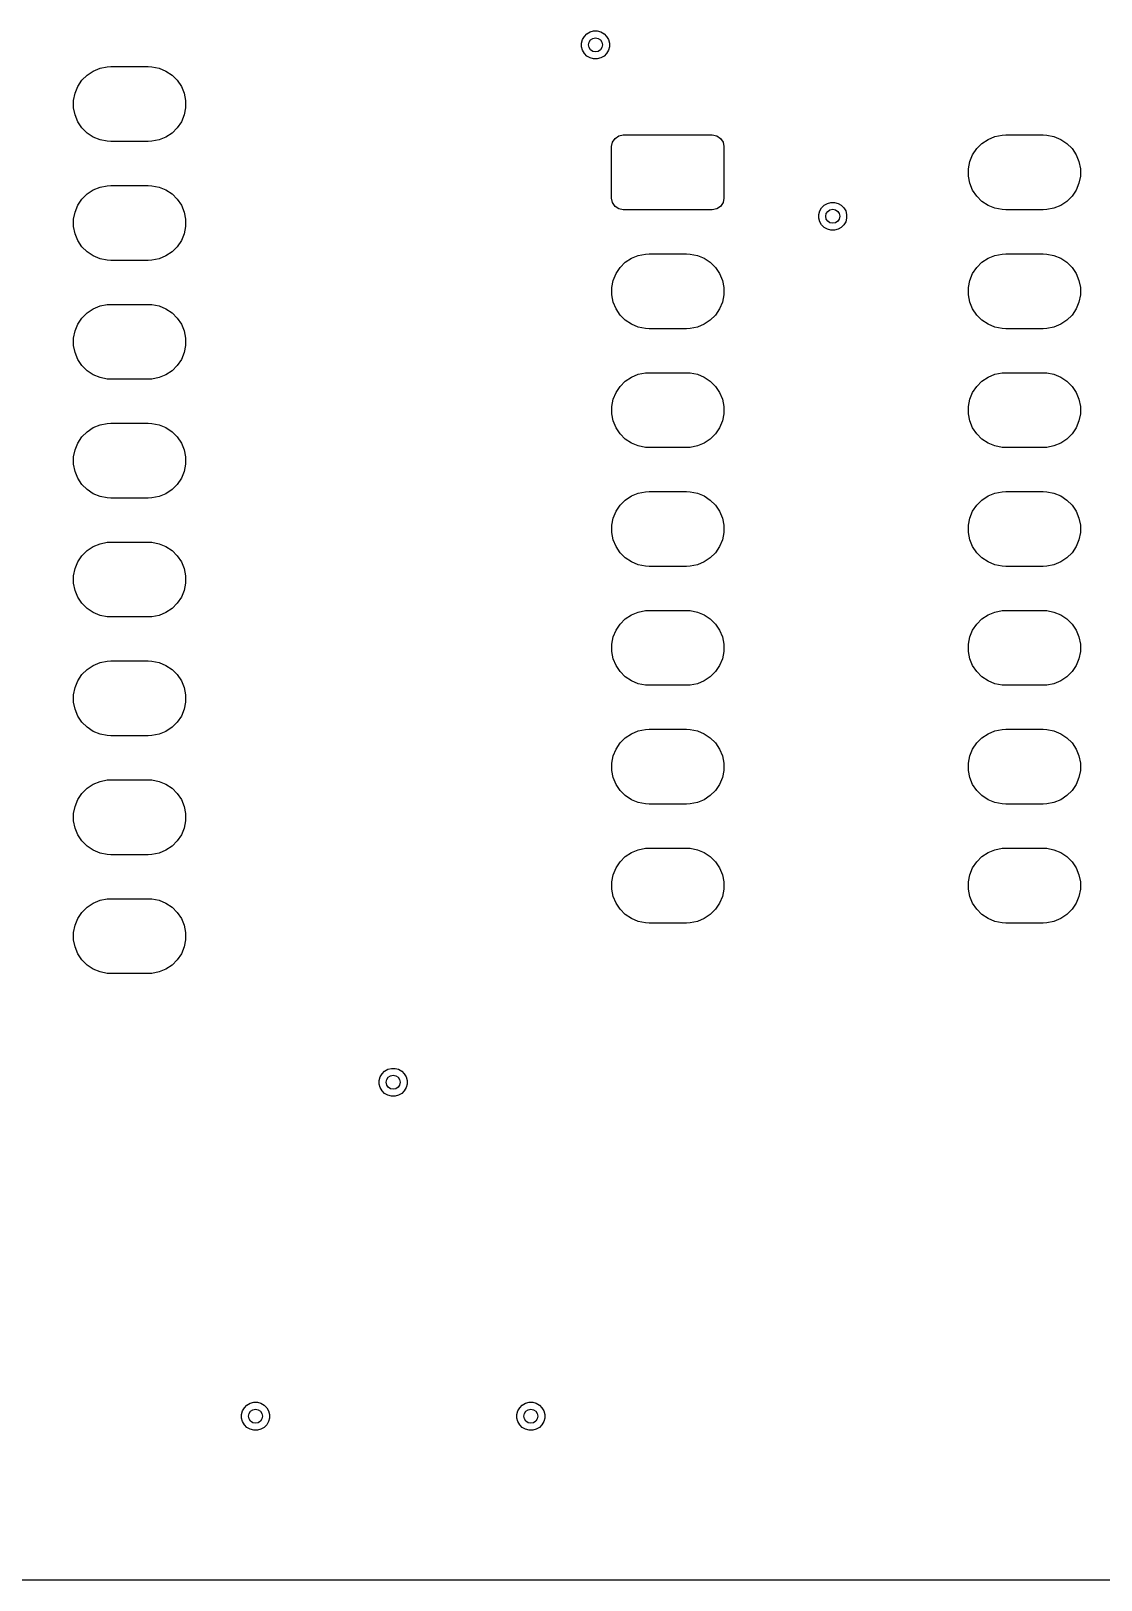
# Model space of a CAD drawing. Extents: x 44.5 to 133, y -119 to -55.5.
# Drawn here: x 88.89 to 111.76, y -119 to -85.9 of the extents above; entities that cross this region are included whole.
import ezdxf

# ---------------------------------------------------------------- set-up
doc = ezdxf.new("R2010")
doc.units = 0
doc.layers.add('BLACK', color=7, linetype='CONTINUOUS')

msp = doc.modelspace()

# ---------------------------------------------------------------- linework, layer by layer
at = {"layer": 'BLACK', "linetype": 'CONTINUOUS'}
for p, q in [((100.677736, -86.080695), (100.716894, -86.012872)), ((100.716894, -86.012872), (100.772272, -85.957494)), ((100.772272, -85.957494), (100.840095, -85.918336)), ((100.840095, -85.918336), (100.915742, -85.898067)), ((100.915742, -85.898067), (100.994058, -85.898067)), ((100.994058, -85.898067), (101.069705, -85.918336)), ((101.069705, -85.918336), (101.137528, -85.957494)), ((101.137528, -85.957494), (101.192906, -86.012872)), ((101.192906, -86.012872), (101.232064, -86.080695)), ((100.657467, -86.156342), (100.677736, -86.080695)), ((100.657467, -86.234658), (100.657467, -86.156342)), ((100.677736, -86.310305), (100.657467, -86.234658)), ((100.716894, -86.378128), (100.677736, -86.310305)), ((100.772272, -86.433506), (100.716894, -86.378128)), ((101.192906, -86.378128), (101.137528, -86.433506)), ((101.232064, -86.310305), (101.192906, -86.378128)), ((101.232064, -86.080695), (101.252333, -86.156342)), ((101.252333, -86.234658), (101.232064, -86.310305)), ((101.252333, -86.156342), (101.252333, -86.234658)), ((90.222883, -86.754463), (90.367772, -86.694448)), ((90.367772, -86.694448), (90.521586, -86.663852)), ((90.521586, -86.663852), (90.6, -86.66)), ((90.6, -86.66), (91.4, -86.66)), ((91.4, -86.66), (91.478414, -86.663852)), ((91.478414, -86.663852), (91.632228, -86.694448)), ((91.632228, -86.694448), (91.777117, -86.754463)), ((100.840095, -86.472664), (100.772272, -86.433506)), ((100.915742, -86.492933), (100.840095, -86.472664)), ((100.994058, -86.492933), (100.915742, -86.492933)), ((101.069705, -86.472664), (100.994058, -86.492933)), ((101.137528, -86.433506), (101.069705, -86.472664)), ((89.894463, -87.082883), (89.981592, -86.952485)), ((89.981592, -86.952485), (90.092485, -86.841592)), ((90.092485, -86.841592), (90.222883, -86.754463)), ((91.777117, -86.754463), (91.907515, -86.841592)), ((91.907515, -86.841592), (92.018408, -86.952485)), ((92.018408, -86.952485), (92.105537, -87.082883)), ((89.803852, -87.381586), (89.834448, -87.227772)), ((89.803852, -87.538414), (89.803852, -87.381586)), ((89.834448, -87.227772), (89.894463, -87.082883)), ((92.105537, -87.082883), (92.165552, -87.227772)), ((92.165552, -87.227772), (92.196148, -87.381586)), ((92.196148, -87.381586), (92.196148, -87.538414)), ((89.834448, -87.692228), (89.803852, -87.538414)), ((89.894463, -87.837117), (89.834448, -87.692228)), ((92.165552, -87.692228), (92.105537, -87.837117)), ((92.196148, -87.538414), (92.165552, -87.692228)), ((89.981592, -87.967515), (89.894463, -87.837117)), ((90.092485, -88.078408), (89.981592, -87.967515)), ((92.018408, -87.967515), (91.907515, -88.078408)), ((92.105537, -87.837117), (92.018408, -87.967515)), ((90.222883, -88.165537), (90.092485, -88.078408)), ((90.367772, -88.225552), (90.222883, -88.165537)), ((90.521586, -88.256148), (90.367772, -88.225552)), ((90.6, -88.26), (90.521586, -88.256148)), ((91.4, -88.26), (90.6, -88.26)), ((91.478414, -88.256148), (91.4, -88.26)), ((91.632228, -88.225552), (91.478414, -88.256148)), ((91.777117, -88.165537), (91.632228, -88.225552)), ((91.907515, -88.078408), (91.777117, -88.165537)), ((101.3, -88.37), (101.31903, -88.274329)), ((101.3, -89.47), (101.3, -88.37)), ((101.31903, -88.274329), (101.373223, -88.193223)), ((101.373223, -88.193223), (101.454329, -88.13903)), ((101.454329, -88.13903), (101.55, -88.12)), ((101.55, -88.12), (103.45, -88.12)), ((103.45, -88.12), (103.545671, -88.13903)), ((103.545671, -88.13903), (103.626777, -88.193223)), ((103.626777, -88.193223), (103.68097, -88.274329)), ((103.68097, -88.274329), (103.7, -88.37)), ((103.7, -88.37), (103.7, -89.47)), ((109.101592, -88.412485), (109.212485, -88.301592)), ((109.212485, -88.301592), (109.342883, -88.214463)), ((109.342883, -88.214463), (109.487772, -88.154448)), ((109.487772, -88.154448), (109.641586, -88.123852)), ((109.641586, -88.123852), (109.72, -88.12)), ((109.72, -88.12), (110.52, -88.12)), ((110.52, -88.12), (110.598414, -88.123852)), ((110.598414, -88.123852), (110.752228, -88.154448)), ((110.752228, -88.154448), (110.897117, -88.214463)), ((110.897117, -88.214463), (111.027515, -88.301592)), ((111.027515, -88.301592), (111.138408, -88.412485)), ((108.923852, -88.841586), (108.954448, -88.687772)), ((108.954448, -88.687772), (109.014463, -88.542883)), ((109.014463, -88.542883), (109.101592, -88.412485)), ((111.138408, -88.412485), (111.225537, -88.542883)), ((111.225537, -88.542883), (111.285552, -88.687772)), ((111.285552, -88.687772), (111.316148, -88.841586)), ((108.923852, -88.998414), (108.923852, -88.841586)), ((108.954448, -89.152228), (108.923852, -88.998414)), ((111.316148, -88.998414), (111.285552, -89.152228)), ((111.316148, -88.841586), (111.316148, -88.998414)), ((90.092485, -89.381592), (90.222883, -89.294463)), ((90.222883, -89.294463), (90.367772, -89.234448)), ((90.367772, -89.234448), (90.521586, -89.203852)), ((90.521586, -89.203852), (90.6, -89.2)), ((90.6, -89.2), (91.4, -89.2)), ((91.4, -89.2), (91.478414, -89.203852)), ((91.478414, -89.203852), (91.632228, -89.234448)), ((91.632228, -89.234448), (91.777117, -89.294463)), ((91.777117, -89.294463), (91.907515, -89.381592)), ((109.014463, -89.297117), (108.954448, -89.152228)), ((109.101592, -89.427515), (109.014463, -89.297117)), ((111.225537, -89.297117), (111.138408, -89.427515)), ((111.285552, -89.152228), (111.225537, -89.297117)), ((89.834448, -89.767772), (89.894463, -89.622883)), ((89.894463, -89.622883), (89.981592, -89.492485)), ((89.981592, -89.492485), (90.092485, -89.381592)), ((91.907515, -89.381592), (92.018408, -89.492485)), ((92.018408, -89.492485), (92.105537, -89.622883)), ((92.105537, -89.622883), (92.165552, -89.767772)), ((101.31903, -89.565671), (101.3, -89.47)), ((101.373223, -89.646777), (101.31903, -89.565671)), ((101.454329, -89.70097), (101.373223, -89.646777)), ((101.55, -89.72), (101.454329, -89.70097)), ((103.545671, -89.70097), (103.45, -89.72)), ((103.626777, -89.646777), (103.545671, -89.70097)), ((103.68097, -89.565671), (103.626777, -89.646777)), ((103.7, -89.47), (103.68097, -89.565671)), ((105.746936, -89.743495), (105.786094, -89.675672)), ((105.786094, -89.675672), (105.841472, -89.620294)), ((105.841472, -89.620294), (105.909295, -89.581136)), ((105.909295, -89.581136), (105.984942, -89.560867)), ((105.984942, -89.560867), (106.063258, -89.560867)), ((106.063258, -89.560867), (106.138905, -89.581136)), ((106.138905, -89.581136), (106.206728, -89.620294)), ((106.206728, -89.620294), (106.262106, -89.675672)), ((106.262106, -89.675672), (106.301264, -89.743495)), ((109.212485, -89.538408), (109.101592, -89.427515)), ((109.342883, -89.625537), (109.212485, -89.538408)), ((109.487772, -89.685552), (109.342883, -89.625537)), ((109.641586, -89.716148), (109.487772, -89.685552)), ((110.752228, -89.685552), (110.598414, -89.716148)), ((110.897117, -89.625537), (110.752228, -89.685552)), ((111.027515, -89.538408), (110.897117, -89.625537)), ((111.138408, -89.427515), (111.027515, -89.538408)), ((89.803852, -89.921586), (89.834448, -89.767772)), ((89.803852, -90.078414), (89.803852, -89.921586)), ((92.165552, -89.767772), (92.196148, -89.921586)), ((92.196148, -89.921586), (92.196148, -90.078414)), ((103.45, -89.72), (101.55, -89.72)), ((105.726667, -89.819142), (105.746936, -89.743495)), ((105.726667, -89.897458), (105.726667, -89.819142)), ((105.746936, -89.973105), (105.726667, -89.897458)), ((105.786094, -90.040928), (105.746936, -89.973105)), ((106.301264, -89.973105), (106.262106, -90.040928)), ((106.301264, -89.743495), (106.321533, -89.819142)), ((106.321533, -89.897458), (106.301264, -89.973105)), ((106.321533, -89.819142), (106.321533, -89.897458)), ((109.72, -89.72), (109.641586, -89.716148)), ((110.52, -89.72), (109.72, -89.72)), ((110.598414, -89.716148), (110.52, -89.72)), ((89.834448, -90.232228), (89.803852, -90.078414)), ((89.894463, -90.377117), (89.834448, -90.232228)), ((92.165552, -90.232228), (92.105537, -90.377117)), ((92.196148, -90.078414), (92.165552, -90.232228)), ((105.841472, -90.096306), (105.786094, -90.040928)), ((105.909295, -90.135464), (105.841472, -90.096306)), ((105.984942, -90.155733), (105.909295, -90.135464)), ((106.063258, -90.155733), (105.984942, -90.155733)), ((106.138905, -90.135464), (106.063258, -90.155733)), ((106.206728, -90.096306), (106.138905, -90.135464)), ((106.262106, -90.040928), (106.206728, -90.096306)), ((89.981592, -90.507515), (89.894463, -90.377117)), ((90.092485, -90.618408), (89.981592, -90.507515)), ((90.222883, -90.705537), (90.092485, -90.618408)), ((91.907515, -90.618408), (91.777117, -90.705537)), ((92.018408, -90.507515), (91.907515, -90.618408)), ((92.105537, -90.377117), (92.018408, -90.507515)), ((101.722883, -90.754463), (101.867772, -90.694448)), ((101.867772, -90.694448), (102.021586, -90.663852)), ((102.021586, -90.663852), (102.1, -90.66)), ((102.1, -90.66), (102.9, -90.66)), ((102.9, -90.66), (102.978414, -90.663852)), ((102.978414, -90.663852), (103.132228, -90.694448)), ((103.132228, -90.694448), (103.277117, -90.754463)), ((109.342883, -90.754463), (109.487772, -90.694448)), ((109.487772, -90.694448), (109.641586, -90.663852)), ((109.641586, -90.663852), (109.72, -90.66)), ((109.72, -90.66), (110.52, -90.66)), ((110.52, -90.66), (110.598414, -90.663852)), ((110.598414, -90.663852), (110.752228, -90.694448)), ((110.752228, -90.694448), (110.897117, -90.754463)), ((90.367772, -90.765552), (90.222883, -90.705537)), ((90.521586, -90.796148), (90.367772, -90.765552)), ((90.6, -90.8), (90.521586, -90.796148)), ((91.4, -90.8), (90.6, -90.8)), ((91.478414, -90.796148), (91.4, -90.8)), ((91.632228, -90.765552), (91.478414, -90.796148)), ((91.777117, -90.705537), (91.632228, -90.765552)), ((101.394463, -91.082883), (101.481592, -90.952485)), ((101.481592, -90.952485), (101.592485, -90.841592)), ((101.592485, -90.841592), (101.722883, -90.754463)), ((103.277117, -90.754463), (103.407515, -90.841592)), ((103.407515, -90.841592), (103.518408, -90.952485)), ((103.518408, -90.952485), (103.605537, -91.082883)), ((109.014463, -91.082883), (109.101592, -90.952485)), ((109.101592, -90.952485), (109.212485, -90.841592)), ((109.212485, -90.841592), (109.342883, -90.754463)), ((110.897117, -90.754463), (111.027515, -90.841592)), ((111.027515, -90.841592), (111.138408, -90.952485)), ((111.138408, -90.952485), (111.225537, -91.082883)), ((101.303852, -91.381586), (101.334448, -91.227772)), ((101.334448, -91.227772), (101.394463, -91.082883)), ((103.605537, -91.082883), (103.665552, -91.227772)), ((103.665552, -91.227772), (103.696148, -91.381586)), ((108.923852, -91.381586), (108.954448, -91.227772)), ((108.954448, -91.227772), (109.014463, -91.082883)), ((111.225537, -91.082883), (111.285552, -91.227772)), ((111.285552, -91.227772), (111.316148, -91.381586)), ((101.303852, -91.538414), (101.303852, -91.381586)), ((101.334448, -91.692228), (101.303852, -91.538414)), ((101.394463, -91.837117), (101.334448, -91.692228)), ((103.665552, -91.692228), (103.605537, -91.837117)), ((103.696148, -91.538414), (103.665552, -91.692228)), ((103.696148, -91.381586), (103.696148, -91.538414)), ((108.923852, -91.538414), (108.923852, -91.381586)), ((108.954448, -91.692228), (108.923852, -91.538414)), ((109.014463, -91.837117), (108.954448, -91.692228)), ((111.285552, -91.692228), (111.225537, -91.837117)), ((111.316148, -91.538414), (111.285552, -91.692228)), ((111.316148, -91.381586), (111.316148, -91.538414)), ((89.981592, -92.032485), (90.092485, -91.921592)), ((90.092485, -91.921592), (90.222883, -91.834463)), ((90.222883, -91.834463), (90.367772, -91.774448)), ((90.367772, -91.774448), (90.521586, -91.743852)), ((90.521586, -91.743852), (90.6, -91.74)), ((90.6, -91.74), (91.4, -91.74)), ((91.4, -91.74), (91.478414, -91.743852)), ((91.478414, -91.743852), (91.632228, -91.774448)), ((91.632228, -91.774448), (91.777117, -91.834463)), ((91.777117, -91.834463), (91.907515, -91.921592)), ((91.907515, -91.921592), (92.018408, -92.032485)), ((101.481592, -91.967515), (101.394463, -91.837117)), ((101.592485, -92.078408), (101.481592, -91.967515)), ((103.518408, -91.967515), (103.407515, -92.078408)), ((103.605537, -91.837117), (103.518408, -91.967515)), ((109.101592, -91.967515), (109.014463, -91.837117)), ((109.212485, -92.078408), (109.101592, -91.967515)), ((111.138408, -91.967515), (111.027515, -92.078408)), ((111.225537, -91.837117), (111.138408, -91.967515)), ((89.803852, -92.461586), (89.834448, -92.307772)), ((89.834448, -92.307772), (89.894463, -92.162883)), ((89.894463, -92.162883), (89.981592, -92.032485)), ((92.018408, -92.032485), (92.105537, -92.162883)), ((92.105537, -92.162883), (92.165552, -92.307772)), ((92.165552, -92.307772), (92.196148, -92.461586)), ((101.722883, -92.165537), (101.592485, -92.078408)), ((101.867772, -92.225552), (101.722883, -92.165537)), ((102.021586, -92.256148), (101.867772, -92.225552)), ((102.1, -92.26), (102.021586, -92.256148)), ((102.9, -92.26), (102.1, -92.26)), ((102.978414, -92.256148), (102.9, -92.26)), ((103.132228, -92.225552), (102.978414, -92.256148)), ((103.277117, -92.165537), (103.132228, -92.225552)), ((103.407515, -92.078408), (103.277117, -92.165537)), ((109.342883, -92.165537), (109.212485, -92.078408)), ((109.487772, -92.225552), (109.342883, -92.165537)), ((109.641586, -92.256148), (109.487772, -92.225552)), ((109.72, -92.26), (109.641586, -92.256148)), ((110.52, -92.26), (109.72, -92.26)), ((110.598414, -92.256148), (110.52, -92.26)), ((110.752228, -92.225552), (110.598414, -92.256148)), ((110.897117, -92.165537), (110.752228, -92.225552)), ((111.027515, -92.078408), (110.897117, -92.165537)), ((89.803852, -92.618414), (89.803852, -92.461586)), ((89.834448, -92.772228), (89.803852, -92.618414)), ((92.196148, -92.618414), (92.165552, -92.772228)), ((92.196148, -92.461586), (92.196148, -92.618414)), ((89.894463, -92.917117), (89.834448, -92.772228)), ((89.981592, -93.047515), (89.894463, -92.917117)), ((92.105537, -92.917117), (92.018408, -93.047515)), ((92.165552, -92.772228), (92.105537, -92.917117)), ((90.092485, -93.158408), (89.981592, -93.047515)), ((90.222883, -93.245537), (90.092485, -93.158408)), ((90.367772, -93.305552), (90.222883, -93.245537)), ((90.521586, -93.336148), (90.367772, -93.305552)), ((90.6, -93.34), (90.521586, -93.336148)), ((91.4, -93.34), (90.6, -93.34)), ((91.478414, -93.336148), (91.4, -93.34)), ((91.632228, -93.305552), (91.478414, -93.336148)), ((91.777117, -93.245537), (91.632228, -93.305552)), ((91.907515, -93.158408), (91.777117, -93.245537)), ((92.018408, -93.047515), (91.907515, -93.158408)), ((101.592485, -93.381592), (101.722883, -93.294463)), ((101.722883, -93.294463), (101.867772, -93.234448)), ((101.867772, -93.234448), (102.021586, -93.203852)), ((102.021586, -93.203852), (102.1, -93.2)), ((102.1, -93.2), (102.9, -93.2)), ((102.9, -93.2), (102.978414, -93.203852)), ((102.978414, -93.203852), (103.132228, -93.234448)), ((103.132228, -93.234448), (103.277117, -93.294463)), ((103.277117, -93.294463), (103.407515, -93.381592)), ((109.212485, -93.381592), (109.342883, -93.294463)), ((109.342883, -93.294463), (109.487772, -93.234448)), ((109.487772, -93.234448), (109.641586, -93.203852)), ((109.641586, -93.203852), (109.72, -93.2)), ((109.72, -93.2), (110.52, -93.2)), ((110.52, -93.2), (110.598414, -93.203852)), ((110.598414, -93.203852), (110.752228, -93.234448)), ((110.752228, -93.234448), (110.897117, -93.294463)), ((110.897117, -93.294463), (111.027515, -93.381592)), ((101.334448, -93.767772), (101.394463, -93.622883)), ((101.394463, -93.622883), (101.481592, -93.492485)), ((101.481592, -93.492485), (101.592485, -93.381592)), ((103.407515, -93.381592), (103.518408, -93.492485)), ((103.518408, -93.492485), (103.605537, -93.622883)), ((103.605537, -93.622883), (103.665552, -93.767772)), ((108.954448, -93.767772), (109.014463, -93.622883)), ((109.014463, -93.622883), (109.101592, -93.492485)), ((109.101592, -93.492485), (109.212485, -93.381592)), ((111.027515, -93.381592), (111.138408, -93.492485)), ((111.138408, -93.492485), (111.225537, -93.622883)), ((111.225537, -93.622883), (111.285552, -93.767772)), ((101.303852, -93.921586), (101.334448, -93.767772)), ((101.303852, -94.078414), (101.303852, -93.921586)), ((103.665552, -93.767772), (103.696148, -93.921586)), ((103.696148, -93.921586), (103.696148, -94.078414)), ((108.923852, -93.921586), (108.954448, -93.767772)), ((108.923852, -94.078414), (108.923852, -93.921586)), ((111.285552, -93.767772), (111.316148, -93.921586)), ((111.316148, -93.921586), (111.316148, -94.078414)), ((90.222883, -94.374463), (90.367772, -94.314448)), ((90.367772, -94.314448), (90.521586, -94.283852)), ((90.521586, -94.283852), (90.6, -94.28)), ((90.6, -94.28), (91.4, -94.28)), ((91.4, -94.28), (91.478414, -94.283852)), ((91.478414, -94.283852), (91.632228, -94.314448)), ((91.632228, -94.314448), (91.777117, -94.374463)), ((101.334448, -94.232228), (101.303852, -94.078414)), ((101.394463, -94.377117), (101.334448, -94.232228)), ((103.665552, -94.232228), (103.605537, -94.377117)), ((103.696148, -94.078414), (103.665552, -94.232228)), ((108.954448, -94.232228), (108.923852, -94.078414)), ((109.014463, -94.377117), (108.954448, -94.232228)), ((111.285552, -94.232228), (111.225537, -94.377117)), ((111.316148, -94.078414), (111.285552, -94.232228)), ((89.894463, -94.702883), (89.981592, -94.572485)), ((89.981592, -94.572485), (90.092485, -94.461592)), ((90.092485, -94.461592), (90.222883, -94.374463)), ((91.777117, -94.374463), (91.907515, -94.461592)), ((91.907515, -94.461592), (92.018408, -94.572485)), ((92.018408, -94.572485), (92.105537, -94.702883)), ((101.481592, -94.507515), (101.394463, -94.377117)), ((101.592485, -94.618408), (101.481592, -94.507515)), ((101.722883, -94.705537), (101.592485, -94.618408)), ((103.407515, -94.618408), (103.277117, -94.705537)), ((103.518408, -94.507515), (103.407515, -94.618408)), ((103.605537, -94.377117), (103.518408, -94.507515)), ((109.101592, -94.507515), (109.014463, -94.377117)), ((109.212485, -94.618408), (109.101592, -94.507515)), ((109.342883, -94.705537), (109.212485, -94.618408)), ((111.027515, -94.618408), (110.897117, -94.705537)), ((111.138408, -94.507515), (111.027515, -94.618408)), ((111.225537, -94.377117), (111.138408, -94.507515)), ((89.803852, -95.001586), (89.834448, -94.847772)), ((89.803852, -95.158414), (89.803852, -95.001586)), ((89.834448, -94.847772), (89.894463, -94.702883)), ((92.105537, -94.702883), (92.165552, -94.847772)), ((92.165552, -94.847772), (92.196148, -95.001586)), ((92.196148, -95.001586), (92.196148, -95.158414)), ((101.867772, -94.765552), (101.722883, -94.705537)), ((102.021586, -94.796148), (101.867772, -94.765552)), ((102.1, -94.8), (102.021586, -94.796148)), ((102.9, -94.8), (102.1, -94.8)), ((102.978414, -94.796148), (102.9, -94.8)), ((103.132228, -94.765552), (102.978414, -94.796148)), ((103.277117, -94.705537), (103.132228, -94.765552)), ((109.487772, -94.765552), (109.342883, -94.705537)), ((109.641586, -94.796148), (109.487772, -94.765552)), ((109.72, -94.8), (109.641586, -94.796148)), ((110.52, -94.8), (109.72, -94.8)), ((110.598414, -94.796148), (110.52, -94.8)), ((110.752228, -94.765552), (110.598414, -94.796148)), ((110.897117, -94.705537), (110.752228, -94.765552)), ((89.834448, -95.312228), (89.803852, -95.158414)), ((89.894463, -95.457117), (89.834448, -95.312228)), ((92.165552, -95.312228), (92.105537, -95.457117)), ((92.196148, -95.158414), (92.165552, -95.312228)), ((89.981592, -95.587515), (89.894463, -95.457117)), ((90.092485, -95.698408), (89.981592, -95.587515)), ((92.018408, -95.587515), (91.907515, -95.698408)), ((92.105537, -95.457117), (92.018408, -95.587515)), ((90.222883, -95.785537), (90.092485, -95.698408)), ((90.367772, -95.845552), (90.222883, -95.785537)), ((90.521586, -95.876148), (90.367772, -95.845552)), ((90.6, -95.88), (90.521586, -95.876148)), ((91.4, -95.88), (90.6, -95.88)), ((91.478414, -95.876148), (91.4, -95.88)), ((91.632228, -95.845552), (91.478414, -95.876148)), ((91.777117, -95.785537), (91.632228, -95.845552)), ((91.907515, -95.698408), (91.777117, -95.785537)), ((101.481592, -96.032485), (101.592485, -95.921592)), ((101.592485, -95.921592), (101.722883, -95.834463)), ((101.722883, -95.834463), (101.867772, -95.774448)), ((101.867772, -95.774448), (102.021586, -95.743852)), ((102.021586, -95.743852), (102.1, -95.74)), ((102.1, -95.74), (102.9, -95.74)), ((102.9, -95.74), (102.978414, -95.743852)), ((102.978414, -95.743852), (103.132228, -95.774448)), ((103.132228, -95.774448), (103.277117, -95.834463)), ((103.277117, -95.834463), (103.407515, -95.921592)), ((103.407515, -95.921592), (103.518408, -96.032485)), ((109.101592, -96.032485), (109.212485, -95.921592)), ((109.212485, -95.921592), (109.342883, -95.834463)), ((109.342883, -95.834463), (109.487772, -95.774448)), ((109.487772, -95.774448), (109.641586, -95.743852)), ((109.641586, -95.743852), (109.72, -95.74)), ((109.72, -95.74), (110.52, -95.74)), ((110.52, -95.74), (110.598414, -95.743852)), ((110.598414, -95.743852), (110.752228, -95.774448)), ((110.752228, -95.774448), (110.897117, -95.834463)), ((110.897117, -95.834463), (111.027515, -95.921592)), ((111.027515, -95.921592), (111.138408, -96.032485)), ((101.303852, -96.461586), (101.334448, -96.307772)), ((101.334448, -96.307772), (101.394463, -96.162883)), ((101.394463, -96.162883), (101.481592, -96.032485)), ((103.518408, -96.032485), (103.605537, -96.162883)), ((103.605537, -96.162883), (103.665552, -96.307772)), ((103.665552, -96.307772), (103.696148, -96.461586)), ((108.923852, -96.461586), (108.954448, -96.307772)), ((108.954448, -96.307772), (109.014463, -96.162883)), ((109.014463, -96.162883), (109.101592, -96.032485)), ((111.138408, -96.032485), (111.225537, -96.162883)), ((111.225537, -96.162883), (111.285552, -96.307772)), ((111.285552, -96.307772), (111.316148, -96.461586)), ((101.303852, -96.618414), (101.303852, -96.461586)), ((101.334448, -96.772228), (101.303852, -96.618414)), ((103.696148, -96.618414), (103.665552, -96.772228)), ((103.696148, -96.461586), (103.696148, -96.618414)), ((108.923852, -96.618414), (108.923852, -96.461586)), ((108.954448, -96.772228), (108.923852, -96.618414)), ((111.316148, -96.618414), (111.285552, -96.772228)), ((111.316148, -96.461586), (111.316148, -96.618414)), ((90.092485, -97.001592), (90.222883, -96.914463)), ((90.222883, -96.914463), (90.367772, -96.854448)), ((90.367772, -96.854448), (90.521586, -96.823852)), ((90.521586, -96.823852), (90.6, -96.82)), ((90.6, -96.82), (91.4, -96.82)), ((91.4, -96.82), (91.478414, -96.823852)), ((91.478414, -96.823852), (91.632228, -96.854448)), ((91.632228, -96.854448), (91.777117, -96.914463)), ((91.777117, -96.914463), (91.907515, -97.001592)), ((101.394463, -96.917117), (101.334448, -96.772228)), ((101.481592, -97.047515), (101.394463, -96.917117)), ((103.605537, -96.917117), (103.518408, -97.047515)), ((103.665552, -96.772228), (103.605537, -96.917117)), ((109.014463, -96.917117), (108.954448, -96.772228)), ((109.101592, -97.047515), (109.014463, -96.917117)), ((111.225537, -96.917117), (111.138408, -97.047515)), ((111.285552, -96.772228), (111.225537, -96.917117)), ((89.834448, -97.387772), (89.894463, -97.242883)), ((89.894463, -97.242883), (89.981592, -97.112485)), ((89.981592, -97.112485), (90.092485, -97.001592)), ((91.907515, -97.001592), (92.018408, -97.112485)), ((92.018408, -97.112485), (92.105537, -97.242883)), ((92.105537, -97.242883), (92.165552, -97.387772)), ((101.592485, -97.158408), (101.481592, -97.047515)), ((101.722883, -97.245537), (101.592485, -97.158408)), ((101.867772, -97.305552), (101.722883, -97.245537)), ((102.021586, -97.336148), (101.867772, -97.305552)), ((103.132228, -97.305552), (102.978414, -97.336148)), ((103.277117, -97.245537), (103.132228, -97.305552)), ((103.407515, -97.158408), (103.277117, -97.245537)), ((103.518408, -97.047515), (103.407515, -97.158408)), ((109.212485, -97.158408), (109.101592, -97.047515)), ((109.342883, -97.245537), (109.212485, -97.158408)), ((109.487772, -97.305552), (109.342883, -97.245537)), ((109.641586, -97.336148), (109.487772, -97.305552)), ((110.752228, -97.305552), (110.598414, -97.336148)), ((110.897117, -97.245537), (110.752228, -97.305552)), ((111.027515, -97.158408), (110.897117, -97.245537)), ((111.138408, -97.047515), (111.027515, -97.158408)), ((89.803852, -97.541586), (89.834448, -97.387772)), ((89.803852, -97.698414), (89.803852, -97.541586)), ((92.165552, -97.387772), (92.196148, -97.541586)), ((92.196148, -97.541586), (92.196148, -97.698414)), ((102.1, -97.34), (102.021586, -97.336148)), ((102.9, -97.34), (102.1, -97.34)), ((102.978414, -97.336148), (102.9, -97.34)), ((109.72, -97.34), (109.641586, -97.336148)), ((110.52, -97.34), (109.72, -97.34)), ((110.598414, -97.336148), (110.52, -97.34)), ((89.834448, -97.852228), (89.803852, -97.698414)), ((89.894463, -97.997117), (89.834448, -97.852228)), ((92.165552, -97.852228), (92.105537, -97.997117)), ((92.196148, -97.698414), (92.165552, -97.852228)), ((89.981592, -98.127515), (89.894463, -97.997117)), ((90.092485, -98.238408), (89.981592, -98.127515)), ((90.222883, -98.325537), (90.092485, -98.238408)), ((91.907515, -98.238408), (91.777117, -98.325537)), ((92.018408, -98.127515), (91.907515, -98.238408)), ((92.105537, -97.997117), (92.018408, -98.127515)), ((101.867772, -98.314448), (102.021586, -98.283852)), ((102.021586, -98.283852), (102.1, -98.28)), ((102.1, -98.28), (102.9, -98.28)), ((102.9, -98.28), (102.978414, -98.283852)), ((102.978414, -98.283852), (103.132228, -98.314448)), ((109.487772, -98.314448), (109.641586, -98.283852)), ((109.641586, -98.283852), (109.72, -98.28)), ((109.72, -98.28), (110.52, -98.28)), ((110.52, -98.28), (110.598414, -98.283852)), ((110.598414, -98.283852), (110.752228, -98.314448)), ((90.367772, -98.385552), (90.222883, -98.325537)), ((90.521586, -98.416148), (90.367772, -98.385552)), ((90.6, -98.42), (90.521586, -98.416148)), ((91.4, -98.42), (90.6, -98.42)), ((91.478414, -98.416148), (91.4, -98.42)), ((91.632228, -98.385552), (91.478414, -98.416148)), ((91.777117, -98.325537), (91.632228, -98.385552)), ((101.394463, -98.702883), (101.481592, -98.572485)), ((101.481592, -98.572485), (101.592485, -98.461592)), ((101.592485, -98.461592), (101.722883, -98.374463)), ((101.722883, -98.374463), (101.867772, -98.314448)), ((103.132228, -98.314448), (103.277117, -98.374463)), ((103.277117, -98.374463), (103.407515, -98.461592)), ((103.407515, -98.461592), (103.518408, -98.572485)), ((103.518408, -98.572485), (103.605537, -98.702883)), ((109.014463, -98.702883), (109.101592, -98.572485)), ((109.101592, -98.572485), (109.212485, -98.461592)), ((109.212485, -98.461592), (109.342883, -98.374463)), ((109.342883, -98.374463), (109.487772, -98.314448)), ((110.752228, -98.314448), (110.897117, -98.374463)), ((110.897117, -98.374463), (111.027515, -98.461592)), ((111.027515, -98.461592), (111.138408, -98.572485)), ((111.138408, -98.572485), (111.225537, -98.702883)), ((101.303852, -99.001586), (101.334448, -98.847772)), ((101.334448, -98.847772), (101.394463, -98.702883)), ((103.605537, -98.702883), (103.665552, -98.847772)), ((103.665552, -98.847772), (103.696148, -99.001586)), ((108.923852, -99.001586), (108.954448, -98.847772)), ((108.954448, -98.847772), (109.014463, -98.702883)), ((111.225537, -98.702883), (111.285552, -98.847772)), ((111.285552, -98.847772), (111.316148, -99.001586)), ((101.303852, -99.158414), (101.303852, -99.001586)), ((101.334448, -99.312228), (101.303852, -99.158414)), ((103.696148, -99.158414), (103.665552, -99.312228)), ((103.696148, -99.001586), (103.696148, -99.158414)), ((108.923852, -99.158414), (108.923852, -99.001586)), ((108.954448, -99.312228), (108.923852, -99.158414)), ((111.316148, -99.158414), (111.285552, -99.312228)), ((111.316148, -99.001586), (111.316148, -99.158414)), ((89.981592, -99.652485), (90.092485, -99.541592)), ((90.092485, -99.541592), (90.222883, -99.454463)), ((90.222883, -99.454463), (90.367772, -99.394448)), ((90.367772, -99.394448), (90.521586, -99.363852)), ((90.521586, -99.363852), (90.6, -99.36)), ((90.6, -99.36), (91.4, -99.36)), ((91.4, -99.36), (91.478414, -99.363852)), ((91.478414, -99.363852), (91.632228, -99.394448)), ((91.632228, -99.394448), (91.777117, -99.454463)), ((91.777117, -99.454463), (91.907515, -99.541592)), ((91.907515, -99.541592), (92.018408, -99.652485)), ((101.394463, -99.457117), (101.334448, -99.312228)), ((101.481592, -99.587515), (101.394463, -99.457117)), ((101.592485, -99.698408), (101.481592, -99.587515)), ((103.518408, -99.587515), (103.407515, -99.698408)), ((103.605537, -99.457117), (103.518408, -99.587515)), ((103.665552, -99.312228), (103.605537, -99.457117)), ((109.014463, -99.457117), (108.954448, -99.312228)), ((109.101592, -99.587515), (109.014463, -99.457117)), ((109.212485, -99.698408), (109.101592, -99.587515)), ((111.138408, -99.587515), (111.027515, -99.698408)), ((111.225537, -99.457117), (111.138408, -99.587515)), ((111.285552, -99.312228), (111.225537, -99.457117)), ((89.803852, -100.081586), (89.834448, -99.927772)), ((89.834448, -99.927772), (89.894463, -99.782883)), ((89.894463, -99.782883), (89.981592, -99.652485)), ((92.018408, -99.652485), (92.105537, -99.782883)), ((92.105537, -99.782883), (92.165552, -99.927772)), ((92.165552, -99.927772), (92.196148, -100.081586)), ((101.722883, -99.785537), (101.592485, -99.698408)), ((101.867772, -99.845552), (101.722883, -99.785537)), ((102.021586, -99.876148), (101.867772, -99.845552)), ((102.1, -99.88), (102.021586, -99.876148)), ((102.9, -99.88), (102.1, -99.88)), ((102.978414, -99.876148), (102.9, -99.88)), ((103.132228, -99.845552), (102.978414, -99.876148)), ((103.277117, -99.785537), (103.132228, -99.845552)), ((103.407515, -99.698408), (103.277117, -99.785537)), ((109.342883, -99.785537), (109.212485, -99.698408)), ((109.487772, -99.845552), (109.342883, -99.785537)), ((109.641586, -99.876148), (109.487772, -99.845552)), ((109.72, -99.88), (109.641586, -99.876148)), ((110.52, -99.88), (109.72, -99.88)), ((110.598414, -99.876148), (110.52, -99.88)), ((110.752228, -99.845552), (110.598414, -99.876148)), ((110.897117, -99.785537), (110.752228, -99.845552)), ((111.027515, -99.698408), (110.897117, -99.785537)), ((89.803852, -100.238414), (89.803852, -100.081586)), ((89.834448, -100.392228), (89.803852, -100.238414)), ((92.196148, -100.238414), (92.165552, -100.392228)), ((92.196148, -100.081586), (92.196148, -100.238414)), ((89.894463, -100.537117), (89.834448, -100.392228)), ((89.981592, -100.667515), (89.894463, -100.537117)), ((92.105537, -100.537117), (92.018408, -100.667515)), ((92.165552, -100.392228), (92.105537, -100.537117)), ((90.092485, -100.778408), (89.981592, -100.667515)), ((90.222883, -100.865537), (90.092485, -100.778408)), ((90.367772, -100.925552), (90.222883, -100.865537)), ((90.521586, -100.956148), (90.367772, -100.925552)), ((90.6, -100.96), (90.521586, -100.956148)), ((91.4, -100.96), (90.6, -100.96)), ((91.478414, -100.956148), (91.4, -100.96)), ((91.632228, -100.925552), (91.478414, -100.956148)), ((91.777117, -100.865537), (91.632228, -100.925552)), ((91.907515, -100.778408), (91.777117, -100.865537)), ((92.018408, -100.667515), (91.907515, -100.778408)), ((101.592485, -101.001592), (101.722883, -100.914463)), ((101.722883, -100.914463), (101.867772, -100.854448)), ((101.867772, -100.854448), (102.021586, -100.823852)), ((102.021586, -100.823852), (102.1, -100.82)), ((102.1, -100.82), (102.9, -100.82)), ((102.9, -100.82), (102.978414, -100.823852)), ((102.978414, -100.823852), (103.132228, -100.854448)), ((103.132228, -100.854448), (103.277117, -100.914463)), ((103.277117, -100.914463), (103.407515, -101.001592)), ((109.212485, -101.001592), (109.342883, -100.914463)), ((109.342883, -100.914463), (109.487772, -100.854448)), ((109.487772, -100.854448), (109.641586, -100.823852)), ((109.641586, -100.823852), (109.72, -100.82)), ((109.72, -100.82), (110.52, -100.82)), ((110.52, -100.82), (110.598414, -100.823852)), ((110.598414, -100.823852), (110.752228, -100.854448)), ((110.752228, -100.854448), (110.897117, -100.914463)), ((110.897117, -100.914463), (111.027515, -101.001592)), ((101.334448, -101.387772), (101.394463, -101.242883)), ((101.394463, -101.242883), (101.481592, -101.112485)), ((101.481592, -101.112485), (101.592485, -101.001592)), ((103.407515, -101.001592), (103.518408, -101.112485)), ((103.518408, -101.112485), (103.605537, -101.242883)), ((103.605537, -101.242883), (103.665552, -101.387772)), ((108.954448, -101.387772), (109.014463, -101.242883)), ((109.014463, -101.242883), (109.101592, -101.112485)), ((109.101592, -101.112485), (109.212485, -101.001592)), ((111.027515, -101.001592), (111.138408, -101.112485)), ((111.138408, -101.112485), (111.225537, -101.242883)), ((111.225537, -101.242883), (111.285552, -101.387772)), ((101.303852, -101.541586), (101.334448, -101.387772)), ((101.303852, -101.698414), (101.303852, -101.541586)), ((103.665552, -101.387772), (103.696148, -101.541586)), ((103.696148, -101.541586), (103.696148, -101.698414)), ((108.923852, -101.541586), (108.954448, -101.387772)), ((108.923852, -101.698414), (108.923852, -101.541586)), ((111.285552, -101.387772), (111.316148, -101.541586)), ((111.316148, -101.541586), (111.316148, -101.698414)), ((90.222883, -101.994463), (90.367772, -101.934448)), ((90.367772, -101.934448), (90.521586, -101.903852)), ((90.521586, -101.903852), (90.6, -101.9)), ((90.6, -101.9), (91.4, -101.9)), ((91.4, -101.9), (91.478414, -101.903852)), ((91.478414, -101.903852), (91.632228, -101.934448)), ((91.632228, -101.934448), (91.777117, -101.994463)), ((101.334448, -101.852228), (101.303852, -101.698414)), ((101.394463, -101.997117), (101.334448, -101.852228)), ((103.665552, -101.852228), (103.605537, -101.997117)), ((103.696148, -101.698414), (103.665552, -101.852228)), ((108.954448, -101.852228), (108.923852, -101.698414)), ((109.014463, -101.997117), (108.954448, -101.852228)), ((111.285552, -101.852228), (111.225537, -101.997117)), ((111.316148, -101.698414), (111.285552, -101.852228)), ((89.894463, -102.322883), (89.981592, -102.192485)), ((89.981592, -102.192485), (90.092485, -102.081592)), ((90.092485, -102.081592), (90.222883, -101.994463)), ((91.777117, -101.994463), (91.907515, -102.081592)), ((91.907515, -102.081592), (92.018408, -102.192485)), ((92.018408, -102.192485), (92.105537, -102.322883)), ((101.481592, -102.127515), (101.394463, -101.997117)), ((101.592485, -102.238408), (101.481592, -102.127515)), ((101.722883, -102.325537), (101.592485, -102.238408)), ((103.407515, -102.238408), (103.277117, -102.325537)), ((103.518408, -102.127515), (103.407515, -102.238408)), ((103.605537, -101.997117), (103.518408, -102.127515)), ((109.101592, -102.127515), (109.014463, -101.997117)), ((109.212485, -102.238408), (109.101592, -102.127515)), ((109.342883, -102.325537), (109.212485, -102.238408)), ((111.027515, -102.238408), (110.897117, -102.325537)), ((111.138408, -102.127515), (111.027515, -102.238408)), ((111.225537, -101.997117), (111.138408, -102.127515)), ((89.803852, -102.621586), (89.834448, -102.467772)), ((89.834448, -102.467772), (89.894463, -102.322883)), ((92.105537, -102.322883), (92.165552, -102.467772)), ((92.165552, -102.467772), (92.196148, -102.621586)), ((101.867772, -102.385552), (101.722883, -102.325537)), ((102.021586, -102.416148), (101.867772, -102.385552)), ((102.1, -102.42), (102.021586, -102.416148)), ((102.9, -102.42), (102.1, -102.42)), ((102.978414, -102.416148), (102.9, -102.42)), ((103.132228, -102.385552), (102.978414, -102.416148)), ((103.277117, -102.325537), (103.132228, -102.385552)), ((109.487772, -102.385552), (109.342883, -102.325537)), ((109.641586, -102.416148), (109.487772, -102.385552)), ((109.72, -102.42), (109.641586, -102.416148)), ((110.52, -102.42), (109.72, -102.42)), ((110.598414, -102.416148), (110.52, -102.42)), ((110.752228, -102.385552), (110.598414, -102.416148)), ((110.897117, -102.325537), (110.752228, -102.385552)), ((89.803852, -102.778414), (89.803852, -102.621586)), ((89.834448, -102.932228), (89.803852, -102.778414)), ((89.894463, -103.077117), (89.834448, -102.932228)), ((92.165552, -102.932228), (92.105537, -103.077117)), ((92.196148, -102.778414), (92.165552, -102.932228)), ((92.196148, -102.621586), (92.196148, -102.778414)), ((89.981592, -103.207515), (89.894463, -103.077117)), ((90.092485, -103.318408), (89.981592, -103.207515)), ((92.018408, -103.207515), (91.907515, -103.318408)), ((92.105537, -103.077117), (92.018408, -103.207515)), ((90.222883, -103.405537), (90.092485, -103.318408)), ((90.367772, -103.465552), (90.222883, -103.405537)), ((90.521586, -103.496148), (90.367772, -103.465552)), ((90.6, -103.5), (90.521586, -103.496148)), ((91.4, -103.5), (90.6, -103.5)), ((91.478414, -103.496148), (91.4, -103.5)), ((91.632228, -103.465552), (91.478414, -103.496148)), ((91.777117, -103.405537), (91.632228, -103.465552)), ((91.907515, -103.318408), (91.777117, -103.405537)), ((101.481592, -103.652485), (101.592485, -103.541592)), ((101.592485, -103.541592), (101.722883, -103.454463)), ((101.722883, -103.454463), (101.867772, -103.394448)), ((101.867772, -103.394448), (102.021586, -103.363852)), ((102.021586, -103.363852), (102.1, -103.36)), ((102.1, -103.36), (102.9, -103.36)), ((102.9, -103.36), (102.978414, -103.363852)), ((102.978414, -103.363852), (103.132228, -103.394448)), ((103.132228, -103.394448), (103.277117, -103.454463)), ((103.277117, -103.454463), (103.407515, -103.541592)), ((103.407515, -103.541592), (103.518408, -103.652485)), ((109.101592, -103.652485), (109.212485, -103.541592)), ((109.212485, -103.541592), (109.342883, -103.454463)), ((109.342883, -103.454463), (109.487772, -103.394448)), ((109.487772, -103.394448), (109.641586, -103.363852)), ((109.641586, -103.363852), (109.72, -103.36)), ((109.72, -103.36), (110.52, -103.36)), ((110.52, -103.36), (110.598414, -103.363852)), ((110.598414, -103.363852), (110.752228, -103.394448)), ((110.752228, -103.394448), (110.897117, -103.454463)), ((110.897117, -103.454463), (111.027515, -103.541592)), ((111.027515, -103.541592), (111.138408, -103.652485)), ((101.303852, -104.081586), (101.334448, -103.927772)), ((101.334448, -103.927772), (101.394463, -103.782883)), ((101.394463, -103.782883), (101.481592, -103.652485)), ((103.518408, -103.652485), (103.605537, -103.782883)), ((103.605537, -103.782883), (103.665552, -103.927772)), ((103.665552, -103.927772), (103.696148, -104.081586)), ((108.923852, -104.081586), (108.954448, -103.927772)), ((108.954448, -103.927772), (109.014463, -103.782883)), ((109.014463, -103.782883), (109.101592, -103.652485)), ((111.138408, -103.652485), (111.225537, -103.782883)), ((111.225537, -103.782883), (111.285552, -103.927772)), ((111.285552, -103.927772), (111.316148, -104.081586)), ((101.303852, -104.238414), (101.303852, -104.081586)), ((101.334448, -104.392228), (101.303852, -104.238414)), ((103.696148, -104.238414), (103.665552, -104.392228)), ((103.696148, -104.081586), (103.696148, -104.238414)), ((108.923852, -104.238414), (108.923852, -104.081586)), ((108.954448, -104.392228), (108.923852, -104.238414)), ((111.316148, -104.238414), (111.285552, -104.392228)), ((111.316148, -104.081586), (111.316148, -104.238414)), ((90.092485, -104.621592), (90.222883, -104.534463)), ((90.222883, -104.534463), (90.367772, -104.474448)), ((90.367772, -104.474448), (90.521586, -104.443852)), ((90.521586, -104.443852), (90.6, -104.44)), ((90.6, -104.44), (91.4, -104.44)), ((91.4, -104.44), (91.478414, -104.443852)), ((91.478414, -104.443852), (91.632228, -104.474448)), ((91.632228, -104.474448), (91.777117, -104.534463)), ((91.777117, -104.534463), (91.907515, -104.621592)), ((101.394463, -104.537117), (101.334448, -104.392228)), ((101.481592, -104.667515), (101.394463, -104.537117)), ((103.605537, -104.537117), (103.518408, -104.667515)), ((103.665552, -104.392228), (103.605537, -104.537117)), ((109.014463, -104.537117), (108.954448, -104.392228)), ((109.101592, -104.667515), (109.014463, -104.537117)), ((111.225537, -104.537117), (111.138408, -104.667515)), ((111.285552, -104.392228), (111.225537, -104.537117)), ((89.834448, -105.007772), (89.894463, -104.862883)), ((89.894463, -104.862883), (89.981592, -104.732485)), ((89.981592, -104.732485), (90.092485, -104.621592)), ((91.907515, -104.621592), (92.018408, -104.732485)), ((92.018408, -104.732485), (92.105537, -104.862883)), ((92.105537, -104.862883), (92.165552, -105.007772)), ((101.592485, -104.778408), (101.481592, -104.667515)), ((101.722883, -104.865537), (101.592485, -104.778408)), ((101.867772, -104.925552), (101.722883, -104.865537)), ((102.021586, -104.956148), (101.867772, -104.925552)), ((103.132228, -104.925552), (102.978414, -104.956148)), ((103.277117, -104.865537), (103.132228, -104.925552)), ((103.407515, -104.778408), (103.277117, -104.865537)), ((103.518408, -104.667515), (103.407515, -104.778408)), ((109.212485, -104.778408), (109.101592, -104.667515)), ((109.342883, -104.865537), (109.212485, -104.778408)), ((109.487772, -104.925552), (109.342883, -104.865537)), ((109.641586, -104.956148), (109.487772, -104.925552)), ((110.752228, -104.925552), (110.598414, -104.956148)), ((110.897117, -104.865537), (110.752228, -104.925552)), ((111.027515, -104.778408), (110.897117, -104.865537)), ((111.138408, -104.667515), (111.027515, -104.778408)), ((89.803852, -105.161586), (89.834448, -105.007772)), ((89.803852, -105.318414), (89.803852, -105.161586)), ((92.165552, -105.007772), (92.196148, -105.161586)), ((92.196148, -105.161586), (92.196148, -105.318414)), ((102.1, -104.96), (102.021586, -104.956148)), ((102.9, -104.96), (102.1, -104.96)), ((102.978414, -104.956148), (102.9, -104.96)), ((109.72, -104.96), (109.641586, -104.956148)), ((110.52, -104.96), (109.72, -104.96)), ((110.598414, -104.956148), (110.52, -104.96)), ((89.834448, -105.472228), (89.803852, -105.318414)), ((89.894463, -105.617117), (89.834448, -105.472228)), ((92.165552, -105.472228), (92.105537, -105.617117)), ((92.196148, -105.318414), (92.165552, -105.472228)), ((89.981592, -105.747515), (89.894463, -105.617117)), ((90.092485, -105.858408), (89.981592, -105.747515)), ((90.222883, -105.945537), (90.092485, -105.858408)), ((91.907515, -105.858408), (91.777117, -105.945537)), ((92.018408, -105.747515), (91.907515, -105.858408)), ((92.105537, -105.617117), (92.018408, -105.747515)), ((90.367772, -106.005552), (90.222883, -105.945537)), ((90.521586, -106.036148), (90.367772, -106.005552)), ((90.6, -106.04), (90.521586, -106.036148)), ((91.4, -106.04), (90.6, -106.04)), ((91.478414, -106.036148), (91.4, -106.04)), ((91.632228, -106.005552), (91.478414, -106.036148)), ((91.777117, -105.945537), (91.632228, -106.005552)), ((96.355136, -108.248995), (96.394294, -108.181172)), ((96.394294, -108.181172), (96.449672, -108.125794)), ((96.449672, -108.125794), (96.517495, -108.086636)), ((96.517495, -108.086636), (96.593142, -108.066367)), ((96.593142, -108.066367), (96.671458, -108.066367)), ((96.671458, -108.066367), (96.747105, -108.086636)), ((96.747105, -108.086636), (96.814928, -108.125794)), ((96.814928, -108.125794), (96.870306, -108.181172)), ((96.870306, -108.181172), (96.909464, -108.248995)), ((96.334867, -108.324642), (96.355136, -108.248995)), ((96.334867, -108.402958), (96.334867, -108.324642)), ((96.355136, -108.478605), (96.334867, -108.402958)), ((96.394294, -108.546428), (96.355136, -108.478605)), ((96.449672, -108.601806), (96.394294, -108.546428)), ((96.870306, -108.546428), (96.814928, -108.601806)), ((96.909464, -108.478605), (96.870306, -108.546428)), ((96.909464, -108.248995), (96.929733, -108.324642)), ((96.929733, -108.402958), (96.909464, -108.478605)), ((96.929733, -108.324642), (96.929733, -108.402958)), ((96.517495, -108.640964), (96.449672, -108.601806)), ((96.593142, -108.661233), (96.517495, -108.640964)), ((96.671458, -108.661233), (96.593142, -108.661233)), ((96.747105, -108.640964), (96.671458, -108.661233)), ((96.814928, -108.601806), (96.747105, -108.640964)), ((93.393367, -115.460842), (93.413636, -115.385195)), ((93.393367, -115.539158), (93.393367, -115.460842)), ((93.413636, -115.385195), (93.452794, -115.317372)), ((93.452794, -115.317372), (93.508172, -115.261994)), ((93.508172, -115.261994), (93.575995, -115.222836)), ((93.575995, -115.222836), (93.651642, -115.202567)), ((93.651642, -115.202567), (93.729958, -115.202567)), ((93.729958, -115.202567), (93.805605, -115.222836)), ((93.805605, -115.222836), (93.873428, -115.261994)), ((93.873428, -115.261994), (93.928806, -115.317372)), ((93.928806, -115.317372), (93.967964, -115.385195)), ((93.967964, -115.385195), (93.988233, -115.460842)), ((93.988233, -115.460842), (93.988233, -115.539158)), ((99.276367, -115.460842), (99.296636, -115.385195)), ((99.276367, -115.539158), (99.276367, -115.460842)), ((99.296636, -115.385195), (99.335794, -115.317372)), ((99.335794, -115.317372), (99.391172, -115.261994)), ((99.391172, -115.261994), (99.458995, -115.222836)), ((99.458995, -115.222836), (99.534642, -115.202567)), ((99.534642, -115.202567), (99.612958, -115.202567)), ((99.612958, -115.202567), (99.688605, -115.222836)), ((99.688605, -115.222836), (99.756428, -115.261994)), ((99.756428, -115.261994), (99.811806, -115.317372)), ((99.811806, -115.317372), (99.850964, -115.385195)), ((99.850964, -115.385195), (99.871233, -115.460842)), ((99.871233, -115.460842), (99.871233, -115.539158)), ((93.413636, -115.614805), (93.393367, -115.539158)), ((93.452794, -115.682628), (93.413636, -115.614805)), ((93.508172, -115.738006), (93.452794, -115.682628)), ((93.575995, -115.777164), (93.508172, -115.738006)), ((93.651642, -115.797433), (93.575995, -115.777164)), ((93.729958, -115.797433), (93.651642, -115.797433)), ((93.805605, -115.777164), (93.729958, -115.797433)), ((93.873428, -115.738006), (93.805605, -115.777164)), ((93.928806, -115.682628), (93.873428, -115.738006)), ((93.967964, -115.614805), (93.928806, -115.682628)), ((93.988233, -115.539158), (93.967964, -115.614805)), ((99.296636, -115.614805), (99.276367, -115.539158)), ((99.335794, -115.682628), (99.296636, -115.614805)), ((99.391172, -115.738006), (99.335794, -115.682628)), ((99.458995, -115.777164), (99.391172, -115.738006)), ((99.534642, -115.797433), (99.458995, -115.777164)), ((99.612958, -115.797433), (99.534642, -115.797433)), ((99.688605, -115.777164), (99.612958, -115.797433)), ((99.756428, -115.738006), (99.688605, -115.777164)), ((99.811806, -115.682628), (99.756428, -115.738006)), ((99.850964, -115.614805), (99.811806, -115.682628)), ((99.871233, -115.539158), (99.850964, -115.614805)), ((133, -119), (44.5, -119))]:
    msp.add_line(p, q, dxfattribs=at)
at = {"layer": 'BLACK'}
for centre in [(100.9549, -86.1955), (106.0241, -89.8583), (96.6323, -108.3638), (93.6908, -115.5), (99.5738, -115.5)]:
    msp.add_circle(centre, 0.15, dxfattribs=at)

doc.saveas('drawing.dxf')
